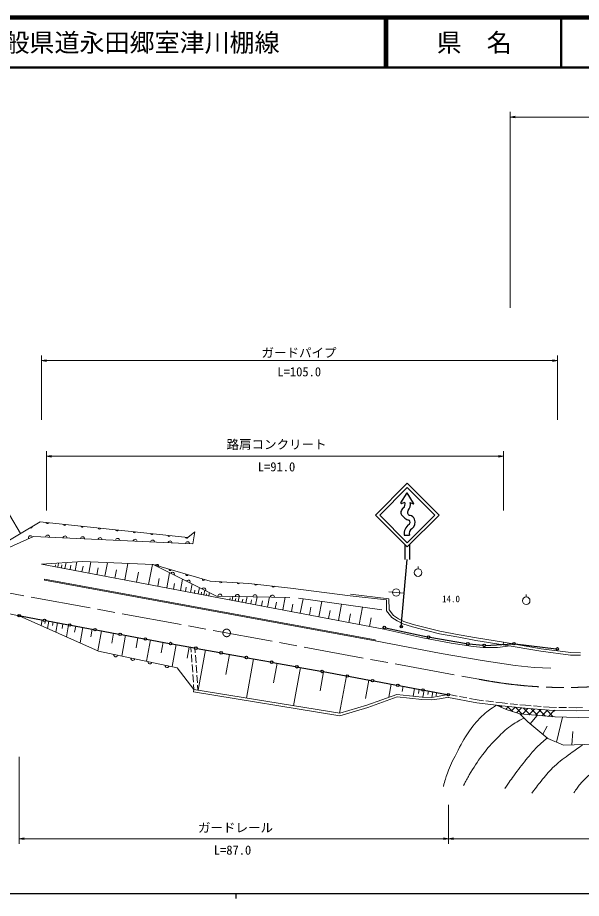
# Model space of a CAD drawing. Units: millimetres, scale not verified. Extents: x 40000 to 680000, y 20000 to 380000.
# Drawn here: x 224365 to 337062, y 204000 to 380000 of the extents above; entities that cross this region are included whole.
import ezdxf
from ezdxf.enums import TextEntityAlignment as Align

# ---------------------------------------------------------------- set-up
doc = ezdxf.new("R2010")
doc.units = ezdxf.units.MM
doc.header["$LTSCALE"] = 1000
doc.linetypes.add('CHAIN', pattern=[18.5, 12, -1.5, 3.5, -1.5])
for name, color, linetype, lineweight in [('M-BMK', 2, 'CHAIN', 13), ('M-STR-HTXT', 7, 'Continuous', 13), ('M-STR-STRC', 7, 'Continuous', 25), ('M-TTL', 2, 'Continuous', 140), ('M-TTL-BAND', 7, 'Continuous', 25), ('M-TTL-LINE', 7, 'Continuous', 50), ('M-WORK', 1, 'Continuous', 13)]:
    doc.layers.add(name, color=color, linetype=linetype, lineweight=lineweight)
doc.layers.add('M-TTL-TXT', color=7, linetype='Continuous')
doc.styles.add('ＭＳ ゴシック', font='')
doc.styles.get('ＭＳ ゴシック').set_extended_font_data('MS Gothic')

# ---------------------------------------------------------------- blocks, each defined once
blk = doc.blocks.new('open_arrow')
at = {"color": 0, "linetype": 'Continuous', "lineweight": -2}
blk.add_lwpolyline([(7.5, 1.25), (0, 0), (7.5, -1.25)], dxfattribs=at)

msp = doc.modelspace()

# ---------------------------------------------------------------- hatches: boundary and pattern name
at = {"layer": 'M-WORK'}
h = msp.add_hatch(dxfattribs=at)
h.set_pattern_fill('USER', color=256, style=0, pattern_type=2)
h.set_pattern_definition([(45, (325965, 241516), (-707.1, 707.1), []), (135, (325965, 241516), (-707.1, -707.1), [])])
h.paths.add_polyline_path([(320087, 242599), (321151, 242474), (325807, 241980), (330616, 241603), (331719, 241579), (331802, 240248), (324755, 240864), (322010, 241770)])

# ---------------------------------------------------------------- linework, layer by layer
at = {"layer": 'M-BMK'}
msp.add_line((172479, 274221), (316652, 247782), dxfattribs=at)
msp.add_circle((266150, 257043), 750, dxfattribs=at)
msp.add_arc((333782, 336136), 90000, 259.02742, 308.65297, dxfattribs=at)
at = {"layer": 'M-STR-HTXT'}
for p, q in [((322822, 322029), (322822, 361140)), ((322822, 360140), (543606, 360140)), ((229126, 299597), (229126, 312470)), ((332255, 299597), (332255, 312470)), ((229126, 311470), (332255, 311470)), ((230163, 281535), (230163, 293340)), ((230163, 292340), (321513, 292340)), ((321513, 281535), (321513, 293340)), ((224685, 232314), (224685, 214928)), ((310518, 222696), (310518, 214928)), ((310518, 222696), (310518, 214928)), ((224685, 215928), (310518, 215928)), ((310518, 215928), (397404, 215928))]:
    msp.add_line(p, q, dxfattribs=at)
at = {"layer": 'M-STR-STRC'}
for p, q in [((300995, 283021), (302204, 285008)), ((303529, 282977), (302204, 285008)), ((301101, 282896), (301765, 283157)), ((302857, 283107), (303421, 282851)), ((301635, 276572), (302690, 276572)), ((301760, 274726), (301760, 271726)), ((302760, 271726), (302760, 274726)), ((301061, 258289), (302260, 271726)), ((224931, 260435), (229484, 259598)), ((229976, 259507), (234529, 258671)), ((235021, 258580), (239574, 257744)), ((240066, 257653), (244619, 256816)), ((297913, 258075), (306272, 256266)), ((245111, 256726), (249664, 255889)), ((250156, 255799), (254709, 254962)), ((306763, 256171), (314122, 254915)), ((255200, 254872), (259754, 254035)), ((260245, 253945), (264799, 253108)), ((314617, 254848), (317375, 254572)), ((317873, 254562), (323324, 254886)), ((323821, 254870), (332006, 253883)), ((265290, 253018), (269843, 252181)), ((270335, 252090), (274888, 251254)), ((275380, 251163), (279933, 250326)), ((280425, 250236), (284978, 249399)), ((285470, 249309), (290023, 248472)), ((290515, 248382), (295068, 247545)), ((295560, 247455), (300113, 246618)), ((300605, 246528), (305158, 245691)), ((305650, 245600), (310203, 244764))]:
    msp.add_line(p, q, dxfattribs=at)
for points in [[(302260, 274226), (308624, 280590), (302260, 286954), (295896, 280590)], [(302260, 275074), (307776, 280590), (302260, 286105), (296745, 280590)]]:
    msp.add_lwpolyline(points, close=True, dxfattribs=at)
for centre in [(224685, 260480), (229730, 259553), (234775, 258626), (239820, 257698), (244865, 256771), (297669, 258128), (301061, 258289), (249910, 255844), (306516, 256213), (254955, 254917), (259999, 253990), (314368, 254873), (317624, 254547), (323573, 254900), (332255, 253853), (265044, 253063), (270089, 252136), (275134, 251208), (280179, 250281), (285224, 249354), (290269, 248427), (295314, 247500), (300359, 246573), (305404, 245646), (310449, 244718)]:
    msp.add_circle(centre, 250, dxfattribs=at)
for centre, radius, start, end in [((301069, 282976), 86.3, 148.67131, 291.44939), ((302424, 280874), 1508, 129.64419, 161.91192), ((300820, 282810), 1007, 309.64419, 20.13773), ((300820, 282810), 2059, 320.48023, 8.29105), ((303457, 282929), 86.3, 245.55604, 33.11134), ((301674, 281119), 719, 161.91192, 220.56779), ((303284, 282036), 2562, 212.70621, 253.97953), ((302851, 281134), 575, 140.48023, 249.58059), ((303394, 282591), 2130, 249.58059, 254.84784), ((302501, 279296), 1285, 21.6294, 74.84784), ((303789, 276894), 2178, 122.04963, 188.49383), ((302501, 279296), 288, 21.6294, 74.84784), ((302481, 278983), 288, 302.04963, 330.80549), ((302163, 279161), 652, 330.80549, 21.6294), ((302163, 279161), 1649, 308.15279, 21.6294), ((303789, 276894), 1145, 122.04963, 196.31331)]:
    msp.add_arc(centre, radius, start, end, dxfattribs=at)
at = {"layer": 'M-TTL'}
msp.add_line((680000, 380000), (40000, 380000), dxfattribs=at)
at = {"layer": 'M-TTL-BAND'}
for p, q in [((40000, 205000), (579000, 205000)), ((268000, 205000), (268000, 204000))]:
    msp.add_line(p, q, dxfattribs=at)
at = {"layer": 'M-TTL-LINE'}
for p, q in [((297750, 380000), (297750, 370000)), ((298250, 380000), (298250, 370000)), ((333000, 380000), (333000, 370000)), ((40000, 370000), (680000, 370000))]:
    msp.add_line(p, q, dxfattribs=at)
at = {"layer": 'M-WORK'}
for p, q in [((224973, 276943), (222767, 280660)), ((233825, 269892), (234052, 271089)), ((235895, 269499), (236222, 271224)), ((238577, 268991), (239000, 271226)), ((241828, 268375), (242341, 271084)), ((229126, 270782), (297566, 257812)), ((231890, 270258), (231968, 270674)), ((232388, 270164), (232546, 270995)), ((233107, 270028), (233220, 270626)), ((234860, 269695), (235024, 270558)), ((237236, 269245), (237448, 270362)), ((240202, 268683), (240459, 270038)), ((243798, 268002), (244109, 269644)), ((245769, 267628), (246391, 270912)), ((250546, 266723), (251301, 270704)), ((304416, 269852), (304416, 270352)), ((229734, 267604), (229771, 267801)), ((229734, 267604), (295808, 255491)), ((229771, 267801), (295844, 255688)), ((248158, 267175), (248535, 269166)), ((252364, 266378), (252652, 267893)), ((254182, 266034), (254757, 269064)), ((256902, 265518), (257331, 267784)), ((255542, 265776), (255757, 266909)), ((257918, 265326), (258079, 266173)), ((258935, 265133), (259256, 266827)), ((260456, 264845), (260696, 266112)), ((278882, 265992), (290873, 264480)), ((200158, 265212), (224685, 260480)), ((259695, 264989), (259815, 265622)), ((261024, 264737), (261114, 265211)), ((261593, 264629), (261773, 265577)), ((262084, 264536), (262148, 264872)), ((262576, 264443), (262703, 265115)), ((266767, 263649), (266843, 264051)), ((267258, 263556), (267411, 264361)), ((268473, 263325), (268665, 264338)), ((270002, 263036), (270243, 264309)), ((271923, 262671), (272227, 264273)), ((274341, 262213), (274722, 264228)), ((277380, 261637), (277860, 264170)), ((280513, 264006), (297145, 261679)), ((298545, 265281), (300037, 265129)), ((300037, 265129), (301530, 264976)), ((326035, 264229), (326035, 264729)), ((267866, 263440), (267962, 263947)), ((269237, 263180), (269358, 263817)), ((270963, 262854), (271114, 263654)), ((273132, 262442), (273323, 263450)), ((275860, 261925), (276100, 263192)), ((279122, 261307), (279397, 262759)), ((280863, 260977), (281414, 263880)), ((284561, 260276), (285145, 263358)), ((288486, 259533), (289106, 262804)), ((224685, 260480), (240543, 253394)), ((282712, 260627), (283004, 262168)), ((286524, 259904), (286834, 261540)), ((290570, 259138), (290899, 260874)), ((292654, 258743), (293312, 262215)), ((229260, 259639), (229056, 258527)), ((229928, 259516), (229826, 258960)), ((230595, 259394), (230331, 257957)), ((231457, 259235), (231325, 258517)), ((232319, 259077), (231978, 257221)), ((233433, 258872), (233262, 257944)), ((294737, 258348), (295066, 260084)), ((234546, 258667), (234106, 256270)), ((235985, 258403), (235765, 257204)), ((237423, 258139), (236854, 255042)), ((239281, 257797), (238997, 256249)), ((241139, 257456), (240404, 253456)), ((243540, 257015), (243172, 255015)), ((245940, 256574), (245177, 252424)), ((248430, 256116), (248048, 254041)), ((250920, 255659), (250134, 251386)), ((295844, 255688), (295808, 255491)), ((253483, 255187), (253090, 253051)), ((256046, 254716), (255238, 250318)), ((258685, 254231), (258281, 252032)), ((259082, 253203), (259013, 254171)), ((259885, 253072), (259817, 254040)), ((261910, 253639), (260435, 245615)), ((321508, 255169), (321429, 254676)), ((240543, 253394), (256275, 250101)), ((259222, 251208), (259117, 252704)), ((260026, 251077), (259920, 252573)), ((266724, 252754), (265987, 248742)), ((271538, 251869), (270099, 244041)), ((256275, 250101), (259606, 245750)), ((259362, 249213), (259257, 250709)), ((260166, 249082), (260061, 250578)), ((276235, 251006), (275516, 247092)), ((280932, 250143), (279528, 242505)), ((259502, 247218), (259397, 248714)), ((260306, 247087), (260201, 248583)), ((285514, 249301), (284812, 245482)), ((290097, 248459), (288727, 241007)), ((259606, 245750), (259538, 246719)), ((260409, 245620), (260341, 246588)), ((294568, 247637), (293883, 243911)), ((299039, 246815), (298556, 244187)), ((259525, 245257), (259606, 245750)), ((301438, 246374), (301244, 245317)), ((303692, 245960), (303409, 244419)), ((304666, 245781), (304517, 244970)), ((305640, 245602), (305386, 244220)), ((306503, 245444), (306371, 244724)), ((307366, 245285), (307158, 244154)), ((308131, 245144), (308014, 244507)), ((310629, 244717), (312209, 244419)), ((312700, 244326), (314174, 244047)), ((314666, 243955), (316245, 243656)), ((316245, 243656), (317490, 243509)), ((317987, 243451), (319476, 243275)), ((319973, 243217), (321218, 243070)), ((321218, 243070), (322297, 242955)), ((322794, 242903), (324285, 242745)), ((324783, 242692), (325862, 242577)), ((325862, 242577), (327008, 242487)), ((327506, 242448), (329002, 242331)), ((329500, 242292), (330646, 242202)), ((330646, 242202), (332082, 242171)), ((332582, 242160), (334082, 242127)), ((334582, 242116), (336017, 242085)), ((336017, 242085), (337301, 242115)), ((324945, 240676), (325100, 240834)), ((326847, 238879), (328239, 240559)), ((332103, 235232), (333265, 240211)), ((329332, 236820), (330243, 238435)), ((335162, 234696), (335322, 237347))]:
    msp.add_line(p, q, dxfattribs=at)
for points in [[(218921, 271958), (220209, 274116), (228864, 279252), (258381, 276121), (259788, 277247)], [(259788, 277247), (259366, 274819), (227527, 276332), (220842, 273342), (218921, 271958)], [(229126, 270782), (237362, 271295), (251469, 270697)], [(278806, 264153), (264098, 264421), (251469, 270697)], [(251469, 270697), (262825, 267370), (270609, 266940), (278882, 265992)], [(290873, 264480), (298093, 263637), (298131, 261492), (299191, 260158), (300225, 259456), (301348, 258856), (303276, 258256), (308676, 256884), (312564, 256175), (315992, 255543), (321429, 254676)], [(290908, 264778), (298588, 263881), (298628, 261671), (299535, 260529), (300484, 259885), (301542, 259319), (303412, 258737), (308783, 257372), (312654, 256667), (316077, 256036), (321508, 255169)], [(402535, 263576), (402832, 262354), (383136, 248896), (378434, 243486), (374054, 241626), (370520, 240390), (365580, 238983), (361271, 237891), (355123, 236541), (349867, 235565), (346104, 235162), (341996, 234904), (333493, 234645), (330362, 235967), (326340, 239299), (324755, 240864)], [(297566, 257812), (305345, 256059), (311003, 254996), (315399, 254307), (317409, 254134), (320282, 254134), (322822, 254437)], [(295808, 255491), (309036, 252947), (317223, 251526), (323816, 250535), (327607, 250147), (330925, 249974)], [(320087, 242599), (322010, 241770), (324755, 240864), (331802, 240248), (338667, 240076), (344010, 240363), (350905, 241253), (359005, 243006), (366675, 244988), (372880, 247142), (376844, 248952), (379975, 250819), (382273, 252571), (382810, 254768)], [(321429, 254676), (328969, 253384), (334887, 252618), (336879, 252599)], [(321513, 255168), (329044, 253878), (334922, 253117), (336883, 253099)], [(259525, 245257), (288798, 240489), (294351, 242132), (300214, 244256), (305183, 243727), (307148, 243654), (308702, 243897), (310537, 244226)], [(259606, 245750), (288765, 241001), (294195, 242608), (300152, 244765), (305218, 244226), (307118, 244156), (308619, 244390), (310449, 244718)], [(310518, 244127), (316154, 243063), (321151, 242474), (325807, 241980), (330616, 241603), (336018, 241485), (341113, 241603)]]:
    msp.add_lwpolyline(points, dxfattribs=at)
for centre in [(304416, 269102), (300037, 265129), (326035, 263479)]:
    msp.add_circle(centre, 750, dxfattribs=at)
for centre, radius, start, end in [((227049, 278241), 256, 223.36934, 18.00858), ((230285, 279158), 256, 186.62517, 341.2644), ((233765, 278789), 256, 186.62517, 341.2644), ((237246, 278420), 256, 186.62517, 341.2644), ((226924, 276062), 400, 24.10223, 204.10223), ((230363, 276197), 400, 357.2797, 177.2797), ((233859, 276031), 400, 357.2797, 177.2797), ((240726, 278051), 256, 186.62517, 341.2644), ((244207, 277681), 256, 186.62517, 341.2644), ((247687, 277312), 256, 186.62517, 341.2644), ((251168, 276943), 256, 186.62517, 341.2644), ((254648, 276574), 256, 186.62517, 341.2644), ((237355, 275865), 400, 357.2797, 177.2797), ((240851, 275699), 400, 357.2797, 177.2797), ((244347, 275533), 400, 357.2797, 177.2797), ((247843, 275367), 400, 357.2797, 177.2797), ((251339, 275201), 400, 357.2797, 177.2797), ((254835, 275035), 400, 357.2797, 177.2797), ((258129, 276205), 256, 186.62517, 341.2644), ((258331, 274869), 400, 357.2797, 177.2797), ((252197, 270336), 400, 333.57505, 153.57505), ((254844, 269767), 256, 176.35181, 330.99104), ((255331, 268778), 400, 333.57505, 153.57505), ((258203, 268783), 256, 176.35181, 330.99104), ((258465, 267220), 400, 333.57505, 153.57505), ((261562, 267799), 256, 176.35181, 330.99104), ((261600, 265663), 400, 333.57505, 153.57505), ((264992, 267307), 256, 189.51226, 344.1515), ((268487, 267113), 256, 189.51226, 344.1515), ((271978, 266839), 256, 186.14375, 340.78298), ((275455, 266441), 256, 186.14375, 340.78298), ((264808, 264408), 400, 358.95566, 178.95566), ((268307, 264345), 400, 358.95566, 178.95566), ((271807, 264281), 400, 358.95566, 178.95566), ((275306, 264217), 400, 358.95566, 178.95566), ((243969, 252677), 400, 168.1797, 348.1797), ((247395, 251960), 400, 168.1797, 348.1797), ((250820, 251243), 400, 168.1797, 348.1797), ((254246, 250526), 400, 168.1797, 348.1797)]:
    msp.add_arc(centre, radius, start, end, dxfattribs=at)
for points, knots in [([(309474, 226389), (309809, 227643), (309930, 228014), (310293, 229032), (310860, 230621), (311295, 231471), (312074, 232967), (313010, 234765), (313505, 235804), (314688, 237449), (315681, 238829), (316248, 239628), (317532, 240743), (318463, 241551), (318866, 241842), (320087, 242599)], [0, 0, 0, 0, 1, 1, 1, 2, 2, 2, 3, 3, 3, 4, 4, 4, 5, 5, 5, 5]), ([(313481, 226543), (314019, 227568), (314182, 227848), (314659, 228668), (315596, 230280), (316153, 231171), (317273, 232661), (318367, 234117), (319060, 234877), (320347, 236166), (321279, 237099), (321807, 237632), (322875, 238406), (323877, 239133), (324299, 239360), (325594, 240035)], [0, 0, 0, 0, 1, 1, 1, 2, 2, 2, 3, 3, 3, 4, 4, 4, 5, 5, 5, 5]), ([(321783, 225954), (322737, 227375), (322999, 227758), (323823, 228884), (324772, 230181), (325329, 230889), (326351, 232130), (327033, 232958), (327407, 233434), (328160, 234198), (328928, 234976), (329232, 235227), (330243, 236065)], [0, 0, 0, 0, 1, 1, 1, 2, 2, 2, 3, 3, 3, 4, 4, 4, 4]), ([(327182, 225054), (328163, 226382), (328438, 226754), (329308, 227792), (330188, 228844), (330670, 229451), (331663, 230397), (332827, 231505), (333588, 232007), (334880, 232963), (335865, 233690), (336202, 233927), (337445, 234765)], [0, 0, 0, 0, 1, 1, 1, 2, 2, 2, 3, 3, 3, 4, 4, 4, 4]), ([(335551, 225063), (336102, 225910), (336292, 226168), (336834, 226825), (337608, 227764), (338134, 228214), (339055, 229008), (340083, 229894), (340692, 230360), (341832, 231096), (342596, 231588), (342872, 231756), (343835, 232280)], [0, 0, 0, 0, 1, 1, 1, 2, 2, 2, 3, 3, 3, 4, 4, 4, 4])]:
    msp.add_open_spline(points, degree=3, knots=knots, dxfattribs=at)

# ---------------------------------------------------------------- block references
at = {"layer": 'M-STR-HTXT', "xscale": 133, "yscale": 133}
for p in [(322822, 360140), (229126, 311470), (230163, 292340), (224685, 215928), (310518, 215928)]:
    msp.add_blockref('open_arrow', p, dxfattribs=at)
at = {"layer": 'M-STR-HTXT', "xscale": 133, "yscale": 133, "rotation": 180}
for p in [(332255, 311470), (321513, 292340), (310518, 215928)]:
    msp.add_blockref('open_arrow', p, dxfattribs=at)

# ---------------------------------------------------------------- texts
at = {"layer": 'M-STR-HTXT', "style": 'ＭＳ ゴシック'}
for s, p in [('ガードパイプ', (280611, 313040)), ('路肩コンクリート', (276125, 294715)), ('ガードレール', (267921, 218124))]:
    msp.add_text(s, height=1833, dxfattribs=at).set_placement(p, align=Align.MIDDLE_CENTER)
for s, p in [('L=105.0', (280664, 307763)), ('L=91.0', (276125, 288778)), ('L=87.0', (267327, 212187))]:
    msp.add_text(s, height=1833, dxfattribs=at).set_placement(p, align=Align.BOTTOM_CENTER)
at = {"layer": 'M-TTL-TXT', "style": 'ＭＳ ゴシック'}
msp.add_text('一般県道永田郷室津川棚線', height=3666, dxfattribs=at).set_placement((216734, 375000), align=Align.MIDDLE_LEFT)
msp.add_text('県\u3000名', height=3666, dxfattribs=at).set_placement((315625, 375000), align=Align.MIDDLE_CENTER)
at = {"layer": 'M-WORK', "style": 'ＭＳ ゴシック'}
msp.add_text('14.0', height=1320, dxfattribs=at).set_placement((311002, 263842), align=Align.MIDDLE_CENTER)

doc.saveas('drawing.dxf')
